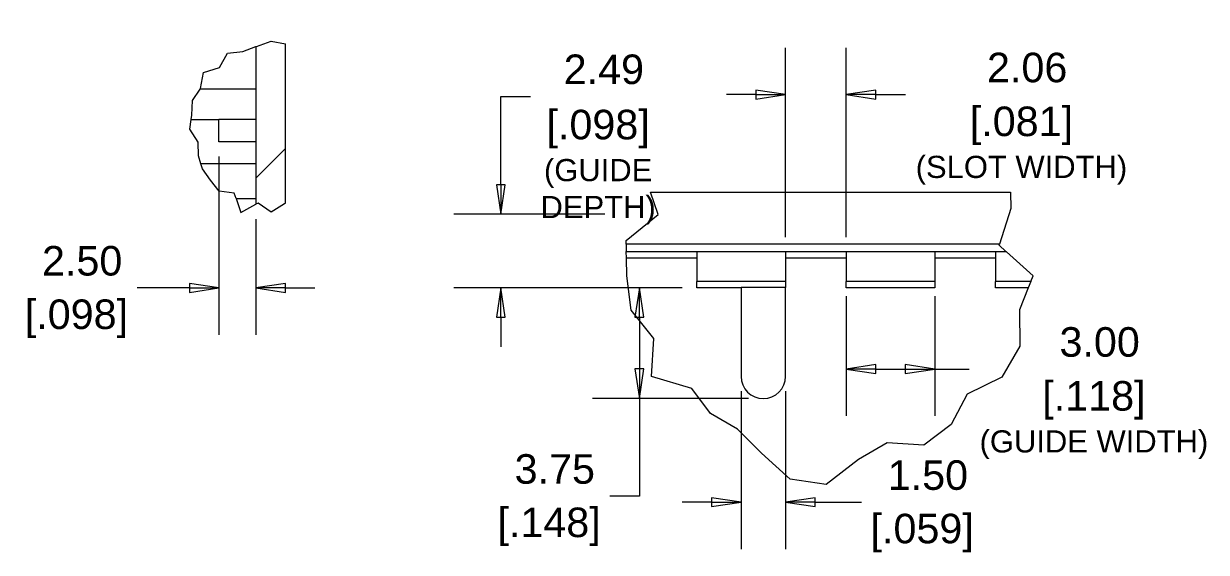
# Model space of a CAD drawing. Header units: millimetres. Extents: x 20 to 599, y 21 to 459.
# Drawn here: x 246.8 to 424.6, y 181 to 260.6 of the extents above; entities that cross this region are included whole.
import ezdxf

# ---------------------------------------------------------------- set-up
doc = ezdxf.new("R2010")
doc.units = ezdxf.units.MM
doc.header["$LTSCALE"] = 2.222222
for name, color, linetype, lineweight in [('Break Line (ANSI)', 7, 'Continuous', 9), ('Dimension (ANSI)', 7, 'Continuous', 9), ('Hatch (ANSI)', 7, 'Continuous', 9), ('Visible (ANSI)', 7, 'Continuous', 9), ('Visible Narrow (ANSI)', 7, 'Continuous', 9)]:
    doc.layers.add(name, color=color, linetype=linetype, lineweight=lineweight)
doc.styles.add('Note Text (ANSI)', font='arial.ttf')
doc.dimstyles.new('Default - mm (ANSI)', dxfattribs={"dimscale": 2.222222, "dimtxt": 2, "dimasz": 2, "dimexe": 3.175, "dimexo": 1, "dimgap": 0.8, "dimtad": 0, "dimtih": 1, "dimtoh": 1, "dimrnd": 1e-08, "dimzin": 4, "dimdsep": 46, "dimtxsty": 'Note Text (ANSI)', "dimblk": 'Filled-1', "dimcen": 0.09, "dimdle": 10, "dimclrd": 256, "dimclre": 256, "dimclrt": 256, "dimadec": 1, "dimazin": 0, "dimtfac": 1.524, "dimtofl": 0, "dimtmove": 0, "dimatfit": 3, "dimfxl": 0, "dimtolj": 1, "dimtzin": 0, "dimlwd": -1, "dimlwe": -1, "dimarcsym": 0})

# ---------------------------------------------------------------- blocks, each defined once
blk = doc.blocks.new('Filled-1')
at = {"color": 0}
for p, q in [((0, 0), (-1, 0.15)), ((-1, 0.15), (-1, -0.15)), ((-1, 0), (0, 0)), ((-1, -0.15), (0, 0))]:
    blk.add_line(p, q, dxfattribs=at)
at = {"color": 0, "flags": 128}
blk.add_lwpolyline([(-1, -0.15), (0, 0), (-1, 0.15), (-1, -0.15)], dxfattribs=at)
at = {"color": 0}
blk.add_solid([(-1, -0.15), (0, 0), (-1, 0.15), (-1, -0.15)], dxfattribs=at)
blk = doc.blocks.new('*D24')
at = {"layer": 'Defpoints', "color": 0, "transparency": 16777216}
for p in [(276.13, 242.82), (281.68, 233.41), (281.68, 220.83)]:
    blk.add_point(p, dxfattribs=at)
at = {"layer": 'Dimension (ANSI)', "transparency": 16777216}
for p, q in [((276.13, 240.6), (276.13, 213.77)), ((281.68, 231.19), (281.68, 213.77)), ((271.68, 220.83), (263.84, 220.83)), ((286.13, 220.83), (290.57, 220.83))]:
    blk.add_line(p, q, dxfattribs=at)
at = {"layer": 'Dimension (ANSI)', "transparency": 16777216, "xscale": 4.444444444444445, "yscale": 4.444444444444445, "zscale": 4.444444444444445}
blk.add_blockref('Filled-1', (276.13, 220.83), dxfattribs=at)
at = {"layer": 'Dimension (ANSI)', "transparency": 16777216, "xscale": 4.444444444444445, "yscale": 4.444444444444445, "zscale": 4.444444444444445, "rotation": 180}
blk.add_blockref('Filled-1', (281.68, 220.83), dxfattribs=at)
at = {"layer": 'Dimension (ANSI)', "transparency": 16777216, "char_height": 4.444, "attachment_point": 5, "style": 'Note Text (ANSI)'}
for s, insert in [('\\A1; 2.50', (254.7, 224.88)), ('\\A1;[.098]', (254.7, 216.2))]:
    blk.add_mtext(s, dxfattribs=dict(at, insert=insert))
blk = doc.blocks.new('*D31')
at = {"layer": 'Defpoints', "color": 0, "transparency": 16777216}
for p in [(354.67, 207.52), (361.34, 207.52), (361.34, 188.59)]:
    blk.add_point(p, dxfattribs=at)
at = {"layer": 'Dimension (ANSI)', "transparency": 16777216}
for p, q in [((354.67, 205.3), (354.67, 181.53)), ((361.34, 205.3), (361.34, 181.53)), ((350.22, 188.59), (345.78, 188.59)), ((365.78, 188.59), (372.76, 188.59))]:
    blk.add_line(p, q, dxfattribs=at)
at = {"layer": 'Dimension (ANSI)', "transparency": 16777216, "xscale": 4.444444444444445, "yscale": 4.444444444444445, "zscale": 4.444444444444445}
blk.add_blockref('Filled-1', (354.67, 188.59), dxfattribs=at)
at = {"layer": 'Dimension (ANSI)', "transparency": 16777216, "xscale": 4.444444444444445, "yscale": 4.444444444444445, "zscale": 4.444444444444445, "rotation": 180}
blk.add_blockref('Filled-1', (361.34, 188.59), dxfattribs=at)
at = {"layer": 'Dimension (ANSI)', "transparency": 16777216, "char_height": 4.444, "attachment_point": 5, "style": 'Note Text (ANSI)'}
for s, insert in [('\\A1; 1.50', (381.89, 192.64)), ('\\A1;[.059]', (381.89, 183.96))]:
    blk.add_mtext(s, dxfattribs=dict(at, insert=insert))
blk = doc.blocks.new('*D32')
at = {"layer": 'Defpoints', "color": 0, "transparency": 16777216}
for p in [(370.47, 249.91), (361.34, 226.23), (370.47, 226.23)]:
    blk.add_point(p, dxfattribs=at)
at = {"layer": 'Dimension (ANSI)', "transparency": 16777216}
for p, q in [((361.34, 228.46), (361.34, 256.97)), ((370.47, 228.46), (370.47, 256.97)), ((356.89, 249.91), (352.45, 249.91)), ((374.92, 249.91), (379.36, 249.91))]:
    blk.add_line(p, q, dxfattribs=at)
at = {"layer": 'Dimension (ANSI)', "transparency": 16777216, "xscale": 4.444444444444445, "yscale": 4.444444444444445, "zscale": 4.444444444444445}
blk.add_blockref('Filled-1', (361.34, 249.91), dxfattribs=at)
at = {"layer": 'Dimension (ANSI)', "transparency": 16777216, "xscale": 4.444444444444445, "yscale": 4.444444444444445, "zscale": 4.444444444444445, "rotation": 180}
blk.add_blockref('Filled-1', (370.47, 249.91), dxfattribs=at)
at = {"layer": 'Dimension (ANSI)', "transparency": 16777216, "attachment_point": 5, "style": 'Note Text (ANSI)'}
for s, insert, char_height in [('\\A1; 2.06', (396.82, 253.96), 4.444), ('\\A1;[.081]{\\P\\fArial|b0|i0;\\H3.3333;(SLOT WIDTH)}', (396.82, 242.24), 4.4444)]:
    blk.add_mtext(s, dxfattribs=dict(at, insert=insert, char_height=char_height))
blk = doc.blocks.new('*D33')
at = {"layer": 'Defpoints', "color": 0, "transparency": 16777216}
for p in [(370.47, 221.79), (383.8, 221.79), (383.8, 208.62)]:
    blk.add_point(p, dxfattribs=at)
at = {"layer": 'Dimension (ANSI)', "transparency": 16777216}
for p, q in [((370.47, 219.57), (370.47, 201.56)), ((383.8, 219.57), (383.8, 201.56)), ((374.92, 208.62), (379.36, 208.62)), ((383.8, 208.62), (388.96, 208.62))]:
    blk.add_line(p, q, dxfattribs=at)
at = {"layer": 'Dimension (ANSI)', "transparency": 16777216, "xscale": 4.444444444444445, "yscale": 4.444444444444445, "zscale": 4.444444444444445, "rotation": 180}
blk.add_blockref('Filled-1', (370.47, 208.62), dxfattribs=at)
at = {"layer": 'Dimension (ANSI)', "transparency": 16777216, "xscale": 4.444444444444445, "yscale": 4.444444444444445, "zscale": 4.444444444444445}
blk.add_blockref('Filled-1', (383.8, 208.62), dxfattribs=at)
at = {"layer": 'Dimension (ANSI)', "transparency": 16777216, "attachment_point": 5, "style": 'Note Text (ANSI)'}
for s, insert, char_height in [('\\A1; 3.00', (407.72, 212.67), 4.444), ('\\A1;[.118]{\\P\\fArial|b0|i0;\\H3.3333;(GUIDE WIDTH)}', (407.72, 200.94), 4.4444)]:
    blk.add_mtext(s, dxfattribs=dict(at, insert=insert, char_height=char_height))
blk = doc.blocks.new('*D34')
at = {"layer": 'Defpoints', "color": 0, "transparency": 16777216}
for p in [(318.53, 231.91), (336.39, 231.91), (348, 220.86)]:
    blk.add_point(p, dxfattribs=at)
at = {"layer": 'Dimension (ANSI)', "transparency": 16777216}
for p, q in [((318.53, 236.36), (318.53, 249.64)), ((318.53, 249.64), (322.98, 249.64)), ((334.17, 231.91), (311.48, 231.91)), ((345.78, 220.86), (311.48, 220.86)), ((318.53, 216.41), (318.53, 211.97))]:
    blk.add_line(p, q, dxfattribs=at)
at = {"layer": 'Dimension (ANSI)', "transparency": 16777216, "xscale": 4.444444444444445, "yscale": 4.444444444444445, "zscale": 4.444444444444445}
for p, rotation in [((318.53, 231.91), 270), ((318.53, 220.86), 90)]:
    blk.add_blockref('Filled-1', p, dxfattribs=dict(at, rotation=rotation))
at = {"layer": 'Dimension (ANSI)', "transparency": 16777216, "attachment_point": 5, "style": 'Note Text (ANSI)'}
for s, insert, char_height in [('\\A1; 2.49', (333.16, 253.69), 4.444), ('\\A1;[.098]{\\P\\fArial|b0|i0;\\H3.3333;(GUIDE \\PDEPTH)}', (333.16, 238.98), 4.4444)]:
    blk.add_mtext(s, dxfattribs=dict(at, insert=insert, char_height=char_height))
blk = doc.blocks.new('*D35')
at = {"layer": 'Defpoints', "color": 0, "transparency": 16777216}
for p in [(339.36, 220.86), (348, 220.86), (358, 204.19)]:
    blk.add_point(p, dxfattribs=at)
at = {"layer": 'Dimension (ANSI)', "transparency": 16777216}
for p, q in [((345.78, 220.86), (332.3, 220.86)), ((339.36, 216.41), (339.36, 208.63)), ((355.78, 204.19), (332.3, 204.19)), ((339.36, 204.19), (339.36, 189.52)), ((339.36, 189.52), (334.91, 189.52))]:
    blk.add_line(p, q, dxfattribs=at)
at = {"layer": 'Dimension (ANSI)', "transparency": 16777216, "xscale": 4.444444444444445, "yscale": 4.444444444444445, "zscale": 4.444444444444445}
for p, rotation in [((339.36, 220.86), 90), ((339.36, 204.19), 270)]:
    blk.add_blockref('Filled-1', p, dxfattribs=dict(at, rotation=rotation))
at = {"layer": 'Dimension (ANSI)', "transparency": 16777216, "char_height": 4.444, "attachment_point": 5, "style": 'Note Text (ANSI)'}
for s, insert in [('\\A1; 3.75', (325.78, 193.56)), ('\\A1;[.148]', (325.78, 184.89))]:
    blk.add_mtext(s, dxfattribs=dict(at, insert=insert))

msp = doc.modelspace()

# ---------------------------------------------------------------- hatches: boundary and pattern name
at = {"layer": 'Hatch (ANSI)'}
h = msp.add_hatch(dxfattribs=at)
h.set_pattern_fill('ANSI31', color=256, scale=125.432099, style=0)
h.set_pattern_definition([(45, (0, 0), (-11.08674, 11.08674), [])])
h.paths.add_polyline_path([(283.995, 257.949), (286.129, 257.554), (286.129, 233.569), (285.971, 233.504), (283.995, 232.249), (282.038, 233.603), (281.684, 233.411), (281.684, 257.128), (281.798, 257.171)])

# ---------------------------------------------------------------- linework, layer by layer
at = {"layer": 'Break Line (ANSI)'}
for p, q in [((281.798, 257.171), (283.995, 257.949)), ((283.995, 257.949), (286.129, 257.554)), ((276.201, 253.996), (277.397, 256.136)), ((277.397, 256.136), (279.742, 256.392)), ((279.742, 256.392), (281.684, 257.128)), ((281.684, 257.128), (281.798, 257.171)), ((273.377, 250.837), (273.803, 253.26)), ((273.803, 253.26), (276.201, 253.996)), ((273.292, 250.71), (273.377, 250.837)), ((272.059, 246.812), (272.161, 249.014)), ((272.161, 249.014), (273.292, 250.71)), ((271.745, 244.707), (271.961, 246.154)), ((271.961, 246.154), (272.059, 246.812)), ((272.986, 242.766), (271.745, 244.707)), ((273.05, 240.723), (272.986, 242.766)), ((273.416, 239.487), (273.05, 240.723)), ((273.642, 238.729), (273.416, 239.487)), ((274.865, 237.045), (273.642, 238.729)), ((276.167, 235.377), (274.865, 237.045)), ((278.431, 235.069), (276.167, 235.377)), ((278.713, 234.265), (278.431, 235.069)), ((342.166, 231.869), (341.055, 235.213)), ((395.182, 235.213), (395.237, 232.78)), ((278.713, 234.265), (279.441, 232.193)), ((279.441, 232.193), (281.684, 233.411)), ((282.038, 233.603), (281.684, 233.411)), ((283.995, 232.249), (282.038, 233.603)), ((285.971, 233.504), (283.995, 232.249)), ((286.129, 233.569), (285.971, 233.504)), ((337.354, 227.973), (342.166, 231.869)), ((395.237, 232.78), (393.515, 227.43)), ((337.368, 227.43), (337.354, 227.973)), ((337.368, 227.43), (337.396, 226.319)), ((337.422, 225.3), (337.396, 226.319)), ((393.458, 227.252), (393.515, 227.43)), ((394.497, 226.319), (393.458, 227.252)), ((394.497, 226.319), (394.57, 226.254)), ((398.564, 222.666), (394.57, 226.254)), ((337.49, 222.666), (337.422, 225.3)), ((338.103, 217.492), (337.49, 222.666)), ((398.223, 221.819), (398.564, 222.666)), ((397.835, 220.855), (396.504, 217.544)), ((398.223, 221.819), (397.835, 220.855)), ((341.553, 213.24), (338.103, 217.492)), ((396.504, 217.544), (396.558, 212.073)), ((341.174, 207.496), (341.553, 213.24)), ((396.558, 212.073), (393.892, 207.4)), ((347.248, 205.714), (341.174, 207.496)), ((393.892, 207.4), (388.663, 204.867)), ((350.056, 201.935), (347.248, 205.714)), ((388.663, 204.867), (386.234, 200.282)), ((354.123, 199.582), (350.056, 201.935)), ((357.728, 195.953), (354.123, 199.582)), ((386.234, 200.282), (382.156, 197.196)), ((376.605, 197.517), (372.331, 194.991)), ((382.156, 197.196), (376.605, 197.517)), ((362.05, 192.036), (357.728, 195.953)), ((372.331, 194.991), (367.451, 191.247)), ((367.451, 191.247), (362.05, 192.036))]:
    msp.add_line(p, q, dxfattribs=at)
at = {"layer": 'Visible (ANSI)'}
for p, q in [((281.684, 257.128), (281.684, 233.411)), ((286.129, 233.569), (286.129, 257.554)), ((281.684, 250.71), (273.292, 250.71)), ((271.961, 246.154), (276.129, 246.154)), ((281.684, 246.154), (276.129, 246.154)), ((276.129, 242.821), (276.129, 246.154)), ((281.684, 242.821), (276.129, 242.821)), ((281.684, 239.487), (273.416, 239.487)), ((341.055, 235.213), (395.182, 235.213)), ((278.713, 234.265), (281.684, 234.265)), ((348.002, 226.235), (348.002, 221.79)), ((361.335, 226.235), (361.335, 221.79)), ((370.471, 226.235), (370.471, 221.79)), ((383.804, 226.235), (383.804, 221.79)), ((392.94, 226.235), (392.94, 221.79)), ((348.002, 225.3), (337.422, 225.3)), ((370.471, 225.3), (361.335, 225.3)), ((392.94, 225.3), (383.804, 225.3)), ((348.002, 220.855), (348.002, 221.79)), ((354.668, 220.855), (348.002, 220.855)), ((361.335, 220.904), (354.668, 220.904)), ((354.668, 220.904), (354.668, 207.522)), ((361.335, 221.79), (361.335, 220.904)), ((361.335, 207.522), (361.335, 220.904)), ((370.471, 220.855), (370.471, 221.79)), ((383.804, 220.855), (370.471, 220.855)), ((383.804, 221.79), (383.804, 220.855)), ((392.94, 220.855), (392.94, 221.79)), ((397.835, 220.855), (392.94, 220.855))]:
    msp.add_line(p, q, dxfattribs=at)
msp.add_arc((358.002, 207.522), 3.333, 180, 0, dxfattribs=at)
for centre, start_param in [((354.668, 226.235), 3.1415927), ((377.138, 226.235), 3.1415927), ((399.607, 226.235), 5.5689184), ((354.668, 221.79), 3.1415927), ((377.138, 221.79), 3.1415927), ((399.607, 221.79), 4.9215071)]:
    msp.add_ellipse(centre, major_axis=(-6.667, 0), ratio=0.0043633, start_param=start_param, end_param=6.2831853, dxfattribs=at)
at = {"layer": 'Visible Narrow (ANSI)'}
for p, q in [((393.515, 227.43), (337.368, 227.43)), ((337.396, 226.319), (394.497, 226.319))]:
    msp.add_line(p, q, dxfattribs=at)

# ---------------------------------------------------------------- dimensions: what is measured, and where the dimension line sits
at = {"layer": 'Dimension (ANSI)'}
for base, p1, p2, angle, text, override, picture, middle in [((318.534, 231.912), (348.002, 220.855), (336.394, 231.912), 90, ' <>\\X[.098]{\\P\\fArial|b0|i0;\\H3.3333;(GUIDE \\PDEPTH)}', {"dimgap": 0.8, "dimdec": 2, "dimlfac": 0.225, "dimpost": '\\X', "dimtol": 0, "dimlim": 0, "dimtp": 0, "dimtm": 0, "dimtdec": 2, "dimatfit": 1}, '*D34', (333.159, 249.644)), ((370.471, 249.914), (361.335, 226.235), (370.471, 226.235), 180, ' <>\\X[.081]{\\P\\fArial|b0|i0;\\H3.3333;(SLOT WIDTH)}', {"dimgap": 0.8, "dimtih": 0, "dimtoh": 0, "dimdec": 2, "dimlfac": 0.225, "dimpost": '\\X', "dimtol": 0, "dimlim": 0, "dimtp": 0, "dimtm": 0, "dimtdec": 2, "dimatfit": 1}, '*D32', (396.821, 249.914)), ((281.684, 220.829), (276.129, 242.821), (281.684, 233.411), 180, ' <>\\X[.098]', {"dimgap": 0.8, "dimtih": 0, "dimtoh": 0, "dimdec": 2, "dimlfac": 0.45, "dimpost": '\\X', "dimtol": 0, "dimlim": 0, "dimtp": 0, "dimtm": 0, "dimtdec": 2, "dimatfit": 1}, '*D24', (254.705, 220.829)), ((339.357, 220.855), (358.002, 204.189), (348.002, 220.855), 90, ' <>\\X[.148]', {"dimgap": 0.8, "dimdec": 2, "dimlfac": 0.225, "dimpost": '\\X', "dimtol": 0, "dimlim": 0, "dimtp": 0, "dimtm": 0, "dimtdec": 2, "dimatfit": 2}, '*D35', (325.78, 189.516)), ((383.804, 208.617), (370.471, 221.79), (383.804, 221.79), 180, ' <>\\X[.118]{\\P\\fArial|b0|i0;\\H3.3333;(GUIDE WIDTH)}', {"dimgap": 0.8, "dimtih": 0, "dimtoh": 0, "dimdec": 2, "dimlfac": 0.225, "dimpost": '\\X', "dimtol": 0, "dimlim": 0, "dimtp": 0, "dimtm": 0, "dimtdec": 2, "dimatfit": 2}, '*D33', (407.717, 208.617)), ((361.335, 188.588), (354.668, 207.522), (361.335, 207.522), 180, ' <>\\X[.059]', {"dimgap": 0.8, "dimtih": 0, "dimtoh": 0, "dimdec": 2, "dimlfac": 0.225, "dimpost": '\\X', "dimtol": 0, "dimlim": 0, "dimtp": 0, "dimtm": 0, "dimtdec": 2, "dimatfit": 1}, '*D31', (381.892, 188.588))]:
    dim = msp.add_linear_dim(base=base, p1=p1, p2=p2, angle=angle, text=text, dimstyle='Default - mm (ANSI)', override=override, dxfattribs=at)
    dim.commit()
    dim.dimension.update_dxf_attribs({"geometry": picture, "text_midpoint": middle, "dimtype": 160})

doc.saveas('drawing.dxf')
